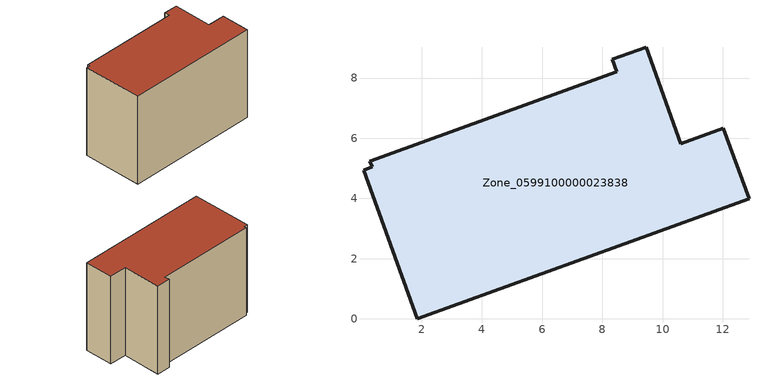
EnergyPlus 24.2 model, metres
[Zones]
Zone_0599100000023838
 floor ground (C_G): 0.37,5.05 0.28,5.24 8.48,8.2 8.33,8.62 9.46,9.03 10.61,5.82 12.02,6.33 12.87,3.99 1.86,0 0.07,4.94 z0
 wall outside (C_F): 12.87,3.99 12.02,6.33 10.61,5.82 9.46,9.03 8.33,8.62 8.48,8.2 0.28,5.24 0.37,5.05 0.07,4.94 1.86,0 12.87,3.99 z0:8.02
 roof outside (C_R): 0.28,5.24 0.37,5.05 0.07,4.94 1.86,0 12.87,3.99 12.02,6.33 10.61,5.82 9.46,9.03 8.33,8.62 8.48,8.2 z8.02
[BUILDING]
Pand.0599100000023838: North Axis=0; Terrain=City; Loads Convergence Tolerance Value=0.04; Temperature Convergence Tolerance Value=0.4; Solar Distribution=FullExterior; Maximum Number of Warmup Days=25; Minimum Number of Warmup Days=1
[Site:Location]
Rotterdam.The.Hague.AP_ZH_NLD Design_Conditions: Latitude=51.96; Longitude=4.45; Time Zone=1; Elevation=-4.5
[SITE:GROUNDTEMPERATURE:BUILDINGSURFACE]
18, 18, 18, 18, 18, 18, 18, 18, 18, 18, 18, 18
[MATERIAL] Thermal Absorptance=0.9; Solar Absorptance=0.7; Visible Absorptance=0.7
Name | Roughness | Thickness | Conductivity | Density | Specific Heat
G.TI.1975-1991 | MediumSmooth | 0.15 | 0.288461 | 540 | 1210
F.TI.1975-1991 | Rough | 0.3 | 0.230769 | 1920 | 840
R.TI.1975-1991 | MediumRough | 0.2 | 0.153846 | 1500 | 1000
[CONSTRUCTION]
C_G: G.TI.1975-1991
C_F: F.TI.1975-1991
C_R: R.TI.1975-1991
[ZONE]
Zone_0599100000023838: Type=1; Multiplier=1; Ceiling Height=Autocalculate; Volume=Autocalculate; Floor Area=autocalculate; Part of Total Floor Area=Yes
[ZONEINFILTRATION:DESIGNFLOWRATE]
Infil_Zone_0599100000023838: Zone or ZoneList or Space or SpaceList=Zone_0599100000023838; Schedule=AlwaysOn; Design Flow Rate Calculation Method=Flow/Area; Flow Rate per Floor Area=0.003; Constant Term Coefficient=1; Temperature Term Coefficient=0; Velocity Term Coefficient=0; Velocity Squared Term Coefficient=0
[HVACTEMPLATE:ZONE:IDEALLOADSAIRSYSTEM]
Zone_0599100000023838: Maximum Heating Supply Air Temperature=50; Minimum Cooling Supply Air Temperature=13; Maximum Heating Supply Air Humidity Ratio=0.0156; Minimum Cooling Supply Air Humidity Ratio=0.0077; Heating Limit=NoLimit; Cooling Limit=NoLimit; Dehumidification Control Type=ConstantSensibleHeatRatio; Cooling Sensible Heat Ratio=0.7; Dehumidification Setpoint=60; Humidification Control Type=None; Humidification Setpoint=30; Outdoor Air Method=None; Outdoor Air Flow Rate per Person=0.00944; Outdoor Air Flow Rate per Zone Floor Area=0; Outdoor Air Flow Rate per Zone=0; Demand Controlled Ventilation Type=None; Outdoor Air Economizer Type=NoEconomizer; Heat Recovery Type=None; Sensible Heat Recovery Effectiveness=0.7; Latent Heat Recovery Effectiveness=0.65
[ZONECONTROL:THERMOSTAT]
ThermostatControl_Zone_0599100000023838: Zone or ZoneList=Zone_0599100000023838; Control Type Schedule=DualSetpointControlType; Control 1=Thermostat_Zone_0599100000023838; Temperature Difference Between Cutout And Setpoint=0
[THERMOSTATSETPOINT:DUALSETPOINT]
Thermostat_Zone_0599100000023838: Heating Setpoint Temperature Schedule=HeatingSetpoint_Zone_0599100000023838; Cooling Setpoint Temperature Schedule=CoolingSetpoint_Zone_0599100000023838
[SCHEDULE:COMPACT]
HeatingSetpoint_Zone_0599100000023838: Through: 12/31, For: AllDays, Until: 24:00, 21
CoolingSetpoint_Zone_0599100000023838: Through: 12/31, For: AllDays, Until: 24:00, 24
DualSetpointControlType: Through: 12/31, For: AllDays, Until: 24:00, 4
AlwaysOn: Through: 12/31, For: AllDays, Until: 24:00, 1
